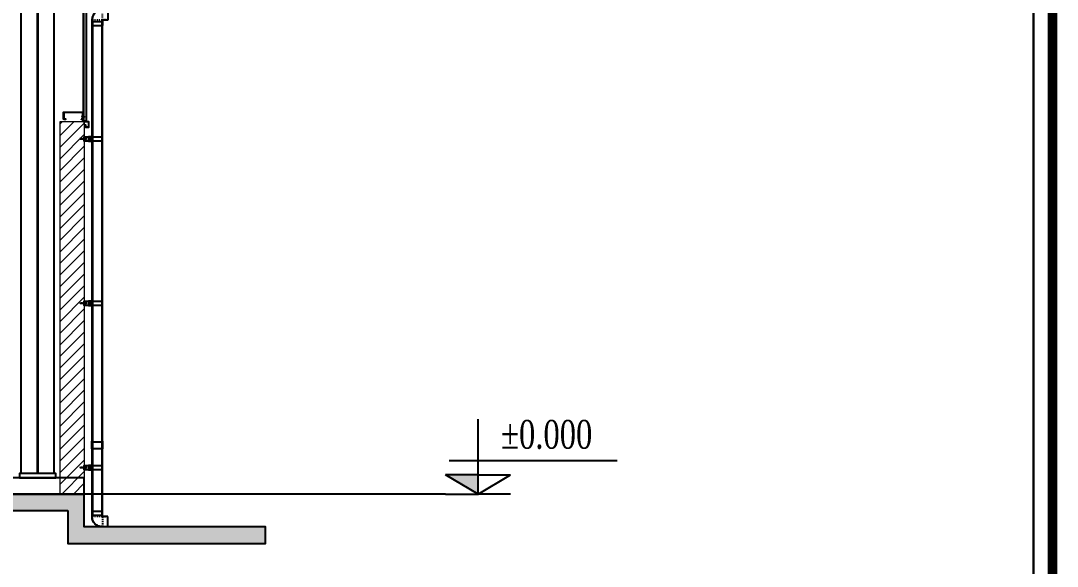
# Model space of a CAD drawing. Header units: inches. Extents: x 315041 to 662841, y -45540 to -35018.
# Drawn here: x 331286.7 to 331381.3, y -36483.5 to -36433.7 of the extents above; entities that cross this region are included whole.
import ezdxf

# ---------------------------------------------------------------- set-up
doc = ezdxf.new("R2010")
doc.units = ezdxf.units.IN
doc.header["$MEASUREMENT"] = 0
for name, pattern in [('CENTER2', [28.575, 19.05, -3.175, 3.175, -3.175]), ('DASHED2', [9.525, 6.35, -3.175]), ('HIDDEN', [0.375, 0.25, -0.125])]:
    doc.linetypes.add(name, pattern=pattern)
doc.layers.add('0_HATCH', color=252, linetype='Continuous', lineweight=9)
for name, color, linetype in [('250', 250, 'Continuous'), ('3', 3, 'Continuous'), ('7', 7, 'Continuous'), ('8', 8, 'Continuous'), ('BAO KHUNG', 31, 'Continuous'), ('DIM', 8, 'Continuous'), ('DOWNPOUT', 52, 'Continuous'), ('flashing', 6, 'Continuous'), ('ROOFING', 4, 'Continuous'), ('STRUCTURE', 1, 'Continuous')]:
    doc.layers.add(name, color=color, linetype=linetype)
doc.styles.add('vntimeh.shx', font='vntimeh.shx', dxfattribs={"width": 0.8, "bigfont": 'bigfont.shx'})

# ---------------------------------------------------------------- blocks, each defined once
blk = doc.blocks.new('cos')
at = {"color": 8}
for p, q in [((0, 0), (0, 7.82)), ((-3, 3.49), (14.52, 3.49)), ((0, 1.99), (-3.39, 1.99)), ((0, 0), (-3.39, 1.99)), ((0, 1.99), (3.39, 1.99)), ((0, 0), (3.39, 1.99))]:
    blk.add_line(p, q, dxfattribs=at)
at = {"color": 4}
for p in [(-3.39, 0), (3.39, 0)]:
    blk.add_line(p, (0, 0), dxfattribs=at)
at = {"color": 8}
blk.add_solid([(0, 0), (-3.39, 1.99), (0, 1.99)], dxfattribs=at)
at = {"layer": '3', "color": 3, "style": 'vntimeh.shx', "width": 0.75}
blk.add_attdef('DSD', (1.32, 4.73), '', height=3, dxfattribs=at)
blk = doc.blocks.new('Short_Self_drilling')
at = {"layer": 'STRUCTURE', "color": 1, "linetype": 'Continuous'}
for p, q in [((6.4, 1.7), (-6.4, 1.7)), ((5.1, 3.8), (-5.1, 3.8)), ((-2.6, 2.9), (-5.1, 2.9)), ((-3.4, 3.8), (-3.4, 6.8)), ((3, 7.2), (-3, 7.2)), ((2.6, 2.9), (-2.6, 2.9)), ((-2.1, 2.8), (-2.1, 2.9)), ((6.3, 0), (0, 0)), ((2.2, 2.8), (2.2, 2.9)), ((2.2, -0.5), (2.2, 0)), ((5.1, 2.9), (2.6, 2.9)), ((3.4, 3.8), (3.4, 6.8)), ((3, -1.2), (-2.7, -0.2)), ((3, -2.7), (-2.7, -1.8)), ((3, -4.2), (-2.7, -3.3)), ((3, -5.8), (-2.7, -4.8)), ((3, -7.3), (-2.7, -6.3)), ((-1.9, -8), (-2.7, -7.9)), ((-2.1, -1.4), (-2.1, -0.9)), ((-2.1, -2.9), (-2.1, -2.4)), ((-2.1, -4.4), (-2.1, -3.9)), ((-2.1, -6), (-2.1, -5.4)), ((-2.1, -7.5), (-2.1, -7)), ((-2.1, -12.3), (-2.1, -8.5)), ((3, -8.8), (-1.1, -8.1)), ((2.1, -12.3), (2.1, -9.1)), ((2.2, -2), (2.2, -1.5)), ((2.2, -3.6), (2.2, -3)), ((2.2, -5.1), (2.2, -4.6)), ((2.2, -6.6), (2.2, -6.1)), ((2.2, -8.1), (2.2, -7.6))]:
    blk.add_line(p, q, dxfattribs=at)
blk.add_lwpolyline([(6.4, 1.3), (6.4, 1.7), (2.1, 2.8), (-2.1, 2.8), (-6.4, 1.7), (-6.4, 1.3)], close=True, dxfattribs=at)
for points in [[(-6.4, 1.3, -0.088869), (-6.3, 0), (0, 0)], [(-0.1, 3.8), (-0.3, 6.2, 0.338878), (-3.1, 6.2), (-3.3, 3.8)], [(3.3, 3.8), (3.1, 6.2, 0.338878), (0.3, 6.2), (0.1, 3.8)], [(2.1, -12.3), (0.2, -14.2, -0.333596), (-0.2, -14.2), (-2.1, -12.3)], [(-0.1, -14), (-1, -12.2, -0.148657), (-1.4, -11.2), (-2, -7.7, -0.815006), (-1.2, -7.8, 0.150833), (-0.8, -8.7)], [(2.1, -12.3), (1.7, -11.7, 0.52242), (0.9, -11.7), (-0.2, -14.2)]]:
    blk.add_lwpolyline(points, format="xyb", dxfattribs=at)
for points in [[(3, -1.2), (2.2, -1.5), (-2.1, -0.8), (-2.7, -0.2), (-2.4, 0)], [(3, -2.7), (2.2, -3), (-2.1, -2.4), (-2.7, -1.8), (-2.1, -1.4), (2.2, -2), (3, -2.7)], [(3, -4.2), (2.2, -4.6), (-2.1, -3.9), (-2.7, -3.3), (-2.1, -2.9), (2.2, -3.6), (3, -4.2)], [(3, -5.8), (2.2, -6.1), (-2.1, -5.4), (-2.7, -4.8), (-2.1, -4.4), (2.2, -5.1), (3, -5.8)], [(3, -7.3), (2.2, -7.6), (-2.1, -7), (-2.7, -6.3), (-2.1, -6), (2.2, -6.6), (3, -7.3)], [(-1.8, -8.5), (-2.1, -8.5), (-2.7, -7.9), (-2.1, -7.5), (-1.8, -7.5)], [(-1.3, -7.6), (2.2, -8.1), (3, -8.8)], [(-1.2, 0), (2.2, -0.5), (3, -1.2)], [(3, -8.8), (2.2, -9.1), (-0.8, -8.7)]]:
    blk.add_lwpolyline(points, dxfattribs=at)
for centre, radius, start, end in [((-5, 3.3), 0.455, 109.79487, 250.26739), ((-3, 6.8), 0.429, 90.03113, 180.03113), ((3, 6.8), 0.429, 0.03113, 90.03113), ((5.1, 3.3), 0.435, 279.72757, 80.33469), ((10, 0.2), 3.74, 162.29632, 182.61031)]:
    blk.add_arc(centre, radius, start, end, dxfattribs=at)
blk = doc.blocks.new('HFR-1')
at = {"layer": 'STRUCTURE', "color": 1, "linetype": 'Continuous'}
for p, q in [((-6, 0), (6, 0)), ((-5, 1), (-3, 1)), ((5, 1), (3, 1)), ((-2, -1), (-3, -2)), ((-3, -2), (3, -1)), ((-3, -2), (3, -2)), ((-3, -2), (-2, -3)), ((-2, -2), (-3, -2)), ((-3, -2), (-2, -2)), ((-3, -3), (3, -3)), ((-3, -3), (-2, -3)), ((-2, -3), (-3, -3)), ((-2, -3), (-3, -4)), ((-3, -4), (3, -4)), ((-3, -4), (3, -4)), ((-3, -4), (-2, -4)), ((-3, -4), (-2, -5)), ((-2, -4), (-3, -4)), ((-3, -5), (3, -5)), ((-3, -5), (-2, -5)), ((-2, -5), (-3, -5)), ((-2, -5), (-3, -6)), ((-3, -6), (3, -6)), ((-3, -7), (3, -6)), ((-3, -6), (-2, -6)), ((-2, -6), (-3, -7)), ((-3, -7), (3, -7)), ((-3, -7), (-2, -7)), ((-3, -7), (-2, -8)), ((-2, -7), (-3, -7)), ((-3, -8), (3, -8)), ((-3, -8), (-2, -8)), ((-2, -8), (-3, -8)), ((-2, -8), (-3, -9)), ((-3, -9), (3, -9)), ((-3, -9), (-2, -9)), ((-3, -9), (3, -9)), ((-3, -9), (-2, -10)), ((-2, -9), (-3, -9)), ((-2, -10), (-3, -11)), ((-3, -10), (2, -10)), ((-3, -10), (-2, -10)), ((-2, -10), (-3, -10)), ((-3, -12), (1, -11)), ((-3, -11), (1, -11)), ((-3, -11), (-2, -11)), ((-2, -11), (-3, -12)), ((-3, -12), (-2, -12)), ((2, -1), (-2, -1)), ((-2, -3), (2, -2)), ((2, -2), (-2, -2)), ((-2, -2), (2, -2)), ((2, -2), (-2, -3)), ((-2, -3), (2, -3)), ((2, -3), (-2, -3)), ((-2, -4), (2, -4)), ((2, -4), (-2, -4)), ((-2, -5), (2, -5)), ((-2, -5), (2, -5)), ((2, -5), (-2, -5)), ((2, -5), (-2, -5)), ((-2, -6), (2, -6)), ((2, -6), (-2, -6)), ((-2, -7), (2, -7)), ((-2, -8), (2, -7)), ((2, -7), (-2, -7)), ((2, -7), (-2, -8)), ((-2, -8), (2, -8)), ((2, -8), (-2, -8)), ((-2, -9), (2, -9)), ((2, -9), (-2, -9)), ((1, -10), (-2, -10)), ((-2, -10), (2, -10)), ((-2, -10), (1, -10)), ((2, -10), (-2, -10)), ((-2, -11), (1, -11)), ((1, -11), (-2, -11)), ((-2, -12), (0, -12)), ((-2, -17), (-2, -12)), ((-2, -17), (-2, -17)), ((-2, -17), (0, -20)), ((-1, -17), (0, -20)), ((0, -19), (1, -17)), ((0, -20), (2, -17)), ((2, -2), (3, -1)), ((3, -1), (2, -1)), ((2, -2), (3, -2)), ((3, -2), (2, -2)), ((3, -3), (2, -2)), ((2, -3), (3, -3)), ((3, -4), (2, -3)), ((2, -4), (3, -4)), ((2, -5), (3, -4)), ((3, -4), (2, -4)), ((2, -5), (3, -5)), ((3, -5), (2, -5)), ((3, -6), (2, -5)), ((2, -6), (3, -6)), ((2, -7), (3, -6)), ((3, -6), (2, -6)), ((2, -7), (3, -7)), ((3, -7), (2, -7)), ((3, -8), (2, -7)), ((2, -8), (3, -8)), ((3, -9), (2, -8)), ((2, -9), (3, -9)), ((2, -10), (3, -9)), ((3, -9), (2, -9)), ((3, -11), (2, -10)), ((2, -10), (2, -10)), ((2, -16), (2, -10)), ((2, -10), (2, -10)), ((2, -10), (3, -10)), ((3, -10), (2, -10)), ((2, -10), (3, -10)), ((2, -11), (2, -11)), ((2, -11), (3, -11)), ((2, -11), (3, -11)), ((2, -11), (3, -11)), ((2, -12), (3, -11)), ((3, -11), (2, -11)), ((2, -11), (2, -11)), ((2, -17), (2, -12)), ((2, -12), (2, -12))]:
    blk.add_line(p, q, dxfattribs=at)
at = {"layer": 'STRUCTURE', "color": 1, "linetype": 'Continuous', "ltscale": 8}
for p in [(-3, 1), (3, 1)]:
    blk.add_line(p, (0, 1), dxfattribs=at)
at = {"layer": 'STRUCTURE', "color": 1, "linetype": 'DASHED2'}
for p in [(-2, 1), (2, 1)]:
    blk.add_line(p, (0, 0), dxfattribs=at)
at = {"layer": 'STRUCTURE', "color": 1, "linetype": 'Continuous', "ltscale": 8}
for centre, start, end in [((-5, 0), 130.41, 194.8062), ((5, 0), 345.1938, 49.59)]:
    blk.add_arc(centre, 0.801, start, end, dxfattribs=at)
at = {"layer": 'STRUCTURE', "color": 1, "linetype": 'Continuous'}
for centre, radius, start, end in [((-7, -9), 9.14, 58.065, 78.8402), ((5, -4), 3.83, 84.2039, 134.3621), ((-2, -17), 0.59, 34.2302, 144.5641), ((-1, -10), 1.93, 296.6041, 355.3922), ((0, -19), 0.331, 231.6348, 305.4287), ((2, -10), 0.444, 15.9762, 172.6971), ((-1, -16), 2.2, 324.0048, 357.8268)]:
    blk.add_arc(centre, radius, start, end, dxfattribs=at)
blk = doc.blocks.new('A$C75D82031')
at = {"layer": '7', "color": 147, "linetype": 'Continuous'}
blk.add_lwpolyline([(12.331, 57.61), (581.669, 57.61), (581.669, 409.19), (12.331, 409.19)], close=True, dxfattribs=at)
at = {"layer": 'BAO KHUNG', "color": 167, "linetype": 'Continuous', "const_width": 0.871}
blk.add_lwpolyline([(10.588, 9.067), (583.412, 9.067), (583.412, 410.933), (10.588, 410.933)], close=True, dxfattribs=at)
blk = doc.blocks.new('D90-90')
at = {"layer": 'ROOFING', "color": 254}
for p, q in [((-296909.8, -76158.4), (-296964.3, -76158.4)), ((-296909.8, -76158.4), (-296909.8, -76256.9)), ((-297059.3, -76253.4), (-297059.3, -76307.9)), ((-296909.8, -76256.9), (-296960.8, -76256.9)), ((-296960.8, -76256.9), (-296960.8, -76307.9)), ((-297059.3, -76307.9), (-296960.8, -76307.9))]:
    blk.add_line(p, q, dxfattribs=at)
at = {"layer": 'ROOFING', "color": 254, "linetype": 'HIDDEN'}
for p, q in [((-296909.8, -76160.6), (-296964.3, -76160.6)), ((-296959.7, -76254.7), (-296959.7, -76160.6)), ((-297057.1, -76253.4), (-297057.1, -76307.9)), ((-296963, -76257.5), (-297057.1, -76257.5)), ((-296909.8, -76254.7), (-296963, -76254.7)), ((-296963, -76254.7), (-296963, -76307.9))]:
    blk.add_line(p, q, dxfattribs=at)
at = {"layer": 'ROOFING', "color": 254}
blk.add_arc((-296964.3, -76253.4), 95, 90, 180, dxfattribs=at)
at = {"layer": 'ROOFING', "color": 254, "linetype": 'HIDDEN'}
blk.add_arc((-296964.3, -76253.4), 92.8, 90, 180, dxfattribs=at)
blk = doc.blocks.new('A$Cb70e0635')
at = {"layer": '7'}
h = blk.add_hatch(dxfattribs=at)
h.set_pattern_fill('ANSI31', color=252, scale=4.363636, angle=270, style=0)
h.set_pattern_definition([(315, (273844.77137, -332343.17117), (0.3856946079, 0.3856946079), [])])
h.paths.add_polyline_path([(21, 8), (21, 6), (31, 6), (31, 8)])
h.paths.add_polyline_path([(31, 4), (31, 6), (21, 6), (21, 4)])
h.paths.add_polyline_path([(7, 6), (7, 4), (16, 4), (16, 6)])
h.paths.add_polyline_path([(7, 8), (7, 6), (16, 6), (16, 8)])
for p, q in [((7, 8), (16, 8)), ((7, 8), (7, 3)), ((7, 4), (16, 4)), ((16, 2), (16, 9)), ((20, 11), (17, 11)), ((20, 8), (17, 8)), ((20, 3), (17, 3)), ((20, 1), (17, 1)), ((20, 2), (20, 9)), ((20, 2), (20, 9)), ((20, 2), (20, 9)), ((21, 8), (31, 8)), ((21, 4), (31, 4)), ((31, 8), (31, 3))]:
    blk.add_line(p, q, dxfattribs=at)
at = {"layer": '7', "color": 5}
blk.add_line((21, 6), (23, 6), dxfattribs=at)
at = {"layer": '7'}
for points in [[(16, 8), (7, 8), (7, 8), (7, 4), (7, 3), (16, 3)], [(20, 3), (39, 3), (39, 8), (21, 8)], [(39, 4), (50, 3), (50, 8), (39, 7)], [(50, 4), (62, 3), (62, 8), (50, 7)]]:
    blk.add_lwpolyline(points, dxfattribs=at)
blk.add_lwpolyline([(20, 11), (21, 11), (21, 0), (20, 0)], close=True, dxfattribs=at)
for centre, radius, start, end in [((18, 9), 1.7, 126.383, 233.617), ((21, 6), 4.03, 145.9279, 214.0721), ((18, 2), 1.7, 126.383, 233.617), ((19, 9), 1.7, 306.383, 53.617), ((16, 6), 4.03, 325.9279, 34.0721), ((19, 2), 1.7, 306.383, 53.617)]:
    blk.add_arc(centre, radius, start, end, dxfattribs=at)
at = {"layer": 'DIM', "color": 1, "linetype": 'CENTER2', "ltscale": 0.08}
blk.add_line((0, 6), (69, 6), dxfattribs=at)

msp = doc.modelspace()

# ---------------------------------------------------------------- hatches: boundary and pattern name
at = {"true_color": 0xfa051e}
h = msp.add_hatch(dxfattribs=at)
h.set_pattern_fill('ANSI31', color=1, scale=0.25, style=0)
h.set_pattern_definition([(135, (656764.768515, 468.55173), (0.022097086912, 0.022097086912), [])])
h.paths.add_polyline_path([(331292.5292, -36444.2696), (331292.5661, -36444.2696), (331292.5661, -36444.6696), (331292.5292, -36444.6696)])
h = msp.add_hatch()
h.set_pattern_fill('AR-CONC', color=8, scale=0.25, style=0)
h.set_pattern_definition([(130, (654718.8724, 2249.0937), (-1.7931504565, -0.1568803375), [0.1875, -2.0625]), (185, (654718.8724, 2249.0937), (0.346878334, 1.880480334), [0.15, -1.65]), (79.5486, (654718.723, 2249.0807), (-1.446273454, 1.723598855), [0.159350475, -1.75285528]), (133.8158, (654718.8724, 2249.5937), (-2.668102622, -0.413797536), [0.28125, -3.09375]), (83.3644, (654718.65, 2249.5593), (-2.336656764, 2.435294677), [0.23902572, -2.6292825]), (188.8158, (654718.8724, 2249.5937), (-2.336654863, 2.435296502), [0.225, -2.475]), (159, (654718.6224, 2249.4687), (-1.49226763, -1.0065472267), [0.1875, -2.0625]), (214, (654718.6224, 2249.4687), (-0.60828833, 1.812875113), [0.15, -1.65]), (108.5486, (654718.498, 2249.3849), (-2.100556571, 0.806326242), [0.159350475, -1.75285528]), (142.5, (654718.8724, 2249.09374), (-0.0303996383, 0.8322346346), [0, -1.63, 0, -1.675, 0, -1.65625]), (172.5, (654718.8724, 2249.0937), (-0.6576738436, 0.9860292797), [0, -0.955, 0, -1.5925, 0, -0.63125]), (212.5, (654719.4299, 2249.09374), (-1.3345560904, -0.0563871793), [0, -0.625, 0, -1.95, 0, -2.5875]), (222.5, (654719.6799, 2249.0937), (-1.4579654234, 0.250262456), [0, -0.8125, 0, -1.295, 0, -1.8375])])
h.paths.add_polyline_path([(331291.0292, -36478.378), (331291.0292, -36481.378), (331292.5292, -36481.378), (331309.0739, -36481.378), (331309.0739, -36479.878), (331292.5292, -36479.878), (331292.5292, -36476.878), (331291.0292, -36476.878), (330963.8227, -36476.878), (330963.8227, -36478.378)])
at = {"layer": '0_HATCH'}
h = msp.add_hatch(dxfattribs=at)
h.set_pattern_fill('ANSI31', color=256, scale=6)
h.set_pattern_definition([(45, (324696.2811, -29216.7374), (-0.530330086, 0.530330086), [])])
h.paths.add_polyline_path([(331292.5292, -36442.878), (331290.3292, -36442.878), (331290.3292, -36476.878), (331292.5292, -36476.878)])

# ---------------------------------------------------------------- linework, layer by layer
at = {"color": 1, "true_color": 0xfa051e}
for p, q in [((331293.1925, -36444.4879), (331292.9453, -36444.4879)), ((331293.0645, -36444.3621), (331293.0645, -36444.6024)), ((331293.1925, -36459.4879), (331292.9453, -36459.4879)), ((331293.0645, -36459.3621), (331293.0645, -36459.6024)), ((331293.1925, -36474.4879), (331292.9453, -36474.4879)), ((331293.0645, -36474.3621), (331293.0645, -36474.6024))]:
    msp.add_line(p, q, dxfattribs=at)
at = {"color": 8}
msp.add_line((331325.481, -36476.878), (331285.5584, -36476.878), dxfattribs=at)
at = {"color": 2}
msp.add_line((331294.1567, -36478.8307), (331293.2545, -36478.8307), dxfattribs=at)
at = {"color": 8}
for points in [[(330809.7734, -36171.9399), (331379.1113, -36171.9399), (331379.1113, -36523.5197), (330809.7734, -36523.5197)], [(330924.0289, -36476.878), (331292.5293, -36476.878), (331292.5293, -36475.3844), (330924.0289, -36475.3844)], [(331291.0292, -36478.378), (331291.0292, -36481.378), (331292.5292, -36481.378), (331309.0739, -36481.378), (331309.0739, -36479.878), (331292.5292, -36479.878), (331292.5292, -36476.878), (331291.0292, -36476.878), (330963.8227, -36476.878), (330963.8227, -36478.378)]]:
    msp.add_lwpolyline(points, close=True, dxfattribs=at)
at = {"color": 94}
msp.add_lwpolyline([(331292.2293, -36442.6556), (331292.4093, -36442.6556), (331292.4093, -36442.0456), (331290.6493, -36442.0456), (331290.6493, -36442.6556), (331290.8293, -36442.6556), (331290.8293, -36442.6756), (331290.6493, -36442.6756, -0.4142136), (331290.6293, -36442.6556), (331290.6293, -36442.0456, -0.4142136), (331290.6493, -36442.0256), (331292.4093, -36442.0256, -0.4142136), (331292.4293, -36442.0456), (331292.4293, -36442.6556, -0.4142136), (331292.4093, -36442.6756), (331292.2293, -36442.6756), (331292.2293, -36442.6556)], format="xyb", dxfattribs=at)
at = {"color": 1, "true_color": 0xfa051e}
for points in [[(331294.1549, -36444.6696), (331292.5292, -36444.6696), (331292.5292, -36444.2696), (331294.1549, -36444.2696)], [(331292.5292, -36444.2696), (331292.5661, -36444.2696), (331292.5661, -36444.6696), (331292.5292, -36444.6696)], [(331293.2526, -36444.2696), (331292.9056, -36444.2696), (331292.9056, -36444.6696), (331293.2526, -36444.6696)], [(331294.1549, -36459.6696), (331292.5292, -36459.6696), (331292.5292, -36459.2696), (331294.1549, -36459.2696)], [(331293.2526, -36459.2696), (331292.9056, -36459.2696), (331292.9056, -36459.6696), (331293.2526, -36459.6696)], [(331294.1549, -36474.6696), (331292.5292, -36474.6696), (331292.5292, -36474.2696), (331294.1549, -36474.2696)], [(331293.2526, -36474.2696), (331292.9056, -36474.2696), (331292.9056, -36474.6696), (331293.2526, -36474.6696)]]:
    msp.add_lwpolyline(points, close=True, dxfattribs=at)
for centre, radius in [((331293.0645, -36444.4879), 0.09), ((331293.0645, -36444.4879), 0.06), ((331293.0645, -36459.4879), 0.09), ((331293.0645, -36459.4879), 0.06), ((331293.0645, -36474.4879), 0.09), ((331293.0645, -36474.4879), 0.06)]:
    msp.add_circle(centre, radius, dxfattribs=at)
at = {"layer": '0_HATCH'}
msp.add_lwpolyline([(331292.5292, -36476.878), (331290.3292, -36476.878), (331290.3292, -36442.878), (331292.5292, -36442.878)], close=True, dxfattribs=at)
at = {"layer": '3'}
msp.add_lwpolyline([(331292.7394, -36442.8122), (331292.7394, -36426.787), (331292.4394, -36426.787), (331292.4394, -36442.8122)], close=True, dxfattribs=at)
msp.add_lwpolyline([(331292.7294, -36442.8122), (331292.7294, -36426.797), (331292.4494, -36426.797), (331292.4494, -36442.8122)], dxfattribs=at)
at = {"layer": '8'}
for p, q in [((331286.7795, -36474.9883), (331286.7795, -36212.2746)), ((331289.7795, -36474.9883), (331289.7795, -36212.2746)), ((331288.2495, -36474.9883), (331288.2495, -36219.8241)), ((331288.3095, -36474.9883), (331288.3095, -36219.8241))]:
    msp.add_line(p, q, dxfattribs=at)
msp.add_lwpolyline([(331286.6295, -36475.3844), (331289.9295, -36475.3844), (331289.9295, -36474.9883), (331286.6295, -36474.9883)], close=True, dxfattribs=at)
at = {"layer": 'DOWNPOUT'}
msp.add_lwpolyline([(331294.1581, -36433.7422), (331294.1549, -36472.0246), (331294.1829, -36472.1081), (331294.1829, -36472.7453), (331293.2246, -36472.7453), (331293.2246, -36472.1081), (331293.2526, -36472.0246), (331293.2526, -36433.7399)], close=True, dxfattribs=at)
for points in [[(331293.2826, -36433.7399), (331293.2826, -36472.0295), (331293.2545, -36472.113), (331293.2545, -36472.7453)], [(331294.1281, -36433.7422), (331294.1249, -36472.0151), (331294.153, -36472.0986), (331294.153, -36472.7308)], [(331293.2545, -36478.8307), (331293.2545, -36472.113), (331294.1567, -36472.113), (331294.1567, -36478.8307)], [(331293.2845, -36472.113), (331293.2845, -36478.8307)], [(331294.1268, -36472.113), (331294.1268, -36478.8307)]]:
    msp.add_lwpolyline(points, dxfattribs=at)
at = {"layer": 'flashing'}
msp.add_lwpolyline([(331292.4294, -36442.0629), (331292.4293, -36442.8665), (331292.9225, -36442.9122), (331292.9225, -36443.388), (331292.6425, -36443.388), (331292.6425, -36443.1863), (331292.6325, -36443.1863), (331292.6325, -36443.398), (331292.9325, -36443.398), (331292.9325, -36442.9029), (331292.4394, -36442.8572), (331292.4394, -36442.0629), (331292.4293, -36442.0629)], dxfattribs=at)

# ---------------------------------------------------------------- block references
at = {"color": 1}
msp.add_blockref('A$C75D82031', (330797.4423, -36581.1298), dxfattribs=at)
at = {"color": 1, "extrusion": (0, 0, -1), "xscale": 0.009599999999139013, "yscale": 0.009600000001228182, "zscale": -0.009599999999999996, "rotation": 89.96887248687835}
msp.add_blockref('Short_Self_drilling', (-331292.4394, -36442.4406), dxfattribs=at)
at = {"color": 8, "xscale": 0.005968394874381825, "yscale": 0.005968394874381825, "zscale": 0.005968394874381825, "rotation": 269.8538142556851}
msp.add_blockref('HFR-1', (331292.4395, -36442.3094), dxfattribs=at)
at = {"color": 9, "xscale": -0.008999999961815774, "yscale": 0.008999999990919605, "zscale": 0.008999999994412065}
for p in [(331292.752, -36444.5203), (331292.752, -36459.5203), (331292.752, -36474.5203)]:
    msp.add_blockref('A$Cb70e0635', p, dxfattribs=at)
at = {"layer": '250'}
ref = msp.add_blockref('cos', (331328.4451, -36476.878), dxfattribs=dict(at, xscale=0.875, yscale=0.875000000003638, zscale=0.875))
ref.add_attrib('DSD', '%%p0.000', (331330.5529, -36472.7404), dxfattribs={"layer": '3', "color": 3, "height": 2.625, "style": 'vntimeh.shx', "width": 0.75})
at = {"layer": 'DOWNPOUT', "color": 222, "xscale": 0.009644629550166428, "yscale": 0.009644629506510682, "zscale": 0.009644629502541979}
msp.add_blockref('D90-90', (334158.2567, -35698.1467), dxfattribs=at)
at = {"layer": 'DOWNPOUT', "color": 222, "xscale": -0.009644629550166428, "yscale": 0.009644629502872704, "zscale": 0.009644629502541979, "rotation": 180}
msp.add_blockref('D90-90', (334158.2606, -37214.3971), dxfattribs=at)

doc.saveas('drawing.dxf')
